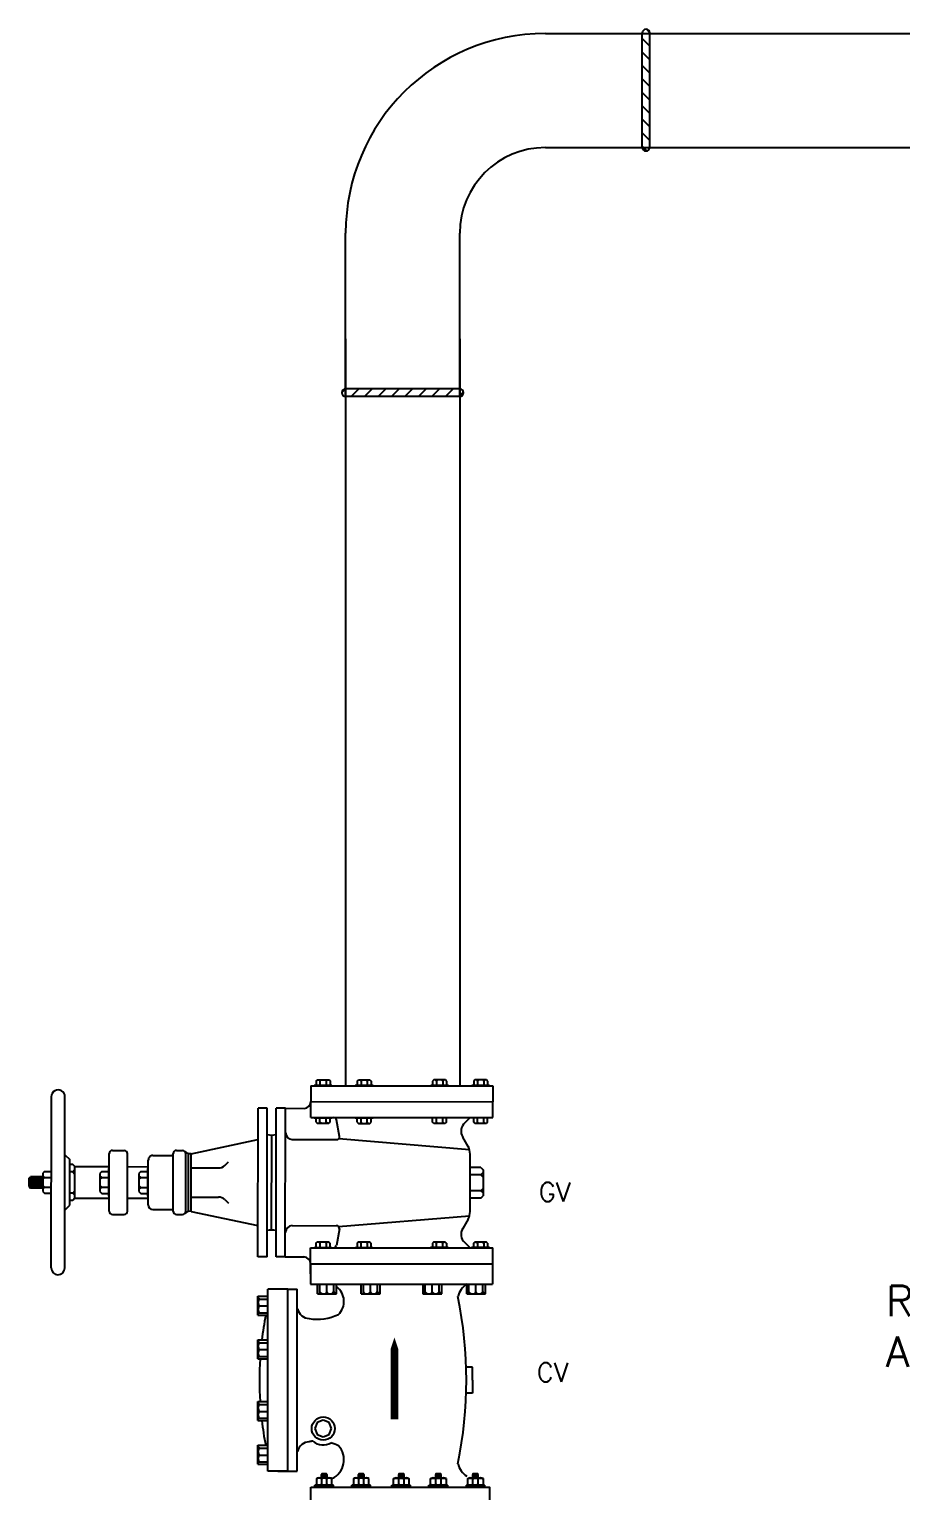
# Model space of a CAD drawing. Header units: inches. Extents: x 51172 to 63334, y -27893 to -10796.
# Drawn here: x 58760 to 59907, y -26319 to -24398 of the extents above; entities that cross this region are included whole.
import ezdxf

# ---------------------------------------------------------------- set-up
doc = ezdxf.new("R2010")
doc.units = ezdxf.units.IN
doc.header["$MEASUREMENT"] = 0
doc.layers.add('M-HVAC-PIPE-TEXT', color=2, linetype='Continuous', lineweight=25)
doc.layers.add('OUTSIDE', color=253, linetype='Continuous')
doc.styles.add('SIMS', font='simplex.shx')

msp = doc.modelspace()

# ---------------------------------------------------------------- linework, layer by layer
at = {"color": 5}
for p, q in [((59438.7, -24403.1), (60293, -24403.1)), ((59566, -24552.6), (59566, -24402.6)), ((59566, -24552.6), (59566, -24402.6)), ((59576, -24552.6), (59576, -24402.6)), ((59576, -24552.6), (59576, -24402.6)), ((59438.7, -24553.1), (60293, -24553.1)), ((59176.2, -24878.4), (59176.2, -24665.6)), ((59326.2, -24878.4), (59326.2, -24665.6)), ((59176.2, -24804.3), (59176.1, -25785.9)), ((59176.2, -24804.3), (59176.2, -24796.8)), ((59326.2, -24804.3), (59326.1, -25786)), ((59326.2, -24804.3), (59326.2, -24796.8)), ((59326.2, -24870.3), (59176.2, -24870.3)), ((59326.2, -24870.3), (59176.2, -24870.3)), ((59326.2, -24880.3), (59176.2, -24880.3)), ((59326.2, -24880.3), (59176.2, -24880.3)), ((59130.1, -26020), (59130.1, -26033.3)), ((59130.1, -26033.3), (59130.1, -26020)), ((59130.1, -26020), (59369.6, -26020)), ((59369.4, -26020), (59369.4, -26033.3)), ((59130.1, -26033.3), (59130.1, -26046.6)), ((59369.4, -26033.3), (59369.4, -26046.6)), ((59073.8, -26292.6), (59073.8, -26053.2)), ((59087.1, -26053.2), (59073.8, -26053.2)), ((59100.4, -26053.2), (59087.1, -26053.2)), ((59100.4, -26292.6), (59100.4, -26053.2)), ((59100.4, -26053.2), (59112.7, -26053.2)), ((59112.7, -26292.6), (59112.7, -26053.2)), ((59130.1, -26046.6), (59369.4, -26046.6)), ((59139.3, -26059.5), (59139.3, -26046.6)), ((59139.3, -26059.5), (59164.2, -26059.5)), ((59142.3, -26056.8), (59142.3, -26046.6)), ((59151.4, -26056.8), (59151.4, -26046.6)), ((59160.5, -26056.8), (59160.5, -26046.6)), ((59164.2, -26059.5), (59164.2, -26046.6)), ((59196.7, -26059.5), (59196.7, -26046.6)), ((59196.7, -26059.5), (59221.6, -26059.5)), ((59199.7, -26056.8), (59199.7, -26046.6)), ((59208.8, -26056.8), (59208.8, -26046.6)), ((59217.9, -26056.8), (59217.9, -26046.6)), ((59221.6, -26059.5), (59221.6, -26046.6)), ((59277.9, -26059.5), (59277.9, -26046.6)), ((59277.9, -26059.5), (59302.8, -26059.5)), ((59280.8, -26056.8), (59280.8, -26046.6)), ((59289.9, -26056.8), (59289.9, -26046.6)), ((59299, -26056.8), (59299, -26046.6)), ((59302.8, -26059.5), (59302.8, -26046.6)), ((59335.3, -26059.5), (59335.3, -26046.6)), ((59335.3, -26059.5), (59360.1, -26059.5)), ((59338.2, -26056.8), (59338.2, -26046.6)), ((59347.3, -26056.8), (59347.3, -26046.6)), ((59356.4, -26056.8), (59356.4, -26046.6)), ((59360.1, -26059.5), (59360.1, -26046.6)), ((59060.9, -26062.5), (59073.8, -26062.5)), ((59060.9, -26087.4), (59060.9, -26062.5)), ((59063.6, -26066.2), (59073.8, -26066.2)), ((59063.6, -26075.3), (59073.8, -26075.3)), ((59060.9, -26087.4), (59073.8, -26087.4)), ((59063.6, -26084.4), (59073.8, -26084.4)), ((59060.9, -26119.9), (59073.8, -26119.9)), ((59060.9, -26144.7), (59060.9, -26119.9)), ((59063.6, -26123.6), (59073.8, -26123.6)), ((59063.6, -26132.7), (59073.8, -26132.7)), ((59060.9, -26144.7), (59073.8, -26144.7)), ((59063.6, -26141.8), (59073.8, -26141.8)), ((59342.8, -26155.6), (59334.6, -26155.6)), ((59342.8, -26172.8), (59342.8, -26155.6)), ((59342.8, -26172.8), (59342.8, -26190)), ((59342.8, -26190), (59334.6, -26190)), ((59060.9, -26201), (59073.8, -26201)), ((59060.9, -26225.9), (59060.9, -26201)), ((59063.6, -26204.8), (59073.8, -26204.8)), ((59060.9, -26225.9), (59073.8, -26225.9)), ((59063.6, -26213.8), (59073.8, -26213.8)), ((59063.6, -26222.9), (59073.8, -26222.9)), ((59139, -26228.6), (59135.8, -26236.4)), ((59146.8, -26225.4), (59139, -26228.6)), ((59154.6, -26228.6), (59146.8, -26225.4)), ((59157.8, -26236.4), (59154.6, -26228.6)), ((59135.8, -26236.4), (59139, -26244.1)), ((59139, -26244.1), (59146.8, -26247.3)), ((59146.8, -26247.3), (59154.6, -26244.1)), ((59154.6, -26244.1), (59157.8, -26236.4)), ((59060.9, -26258.4), (59073.8, -26258.4)), ((59060.9, -26283.3), (59060.9, -26258.4)), ((59063.6, -26262.2), (59073.8, -26262.2)), ((59060.9, -26283.3), (59073.8, -26283.3)), ((59063.6, -26271.2), (59073.8, -26271.2)), ((59063.6, -26280.3), (59073.8, -26280.3)), ((59087.1, -26292.6), (59073.8, -26292.6)), ((59100.4, -26292.6), (59087.1, -26292.6)), ((59087.1, -26292.6), (59100.4, -26292.6)), ((59100.4, -26292.6), (59112.7, -26292.6)), ((59334.4, -26311), (59334.4, -26313.3))]:
    msp.add_line(p, q, dxfattribs=at)
at = {"color": 5, "linetype": 'Continuous'}
for p, q in [((59571.4, -24397.6), (59576, -24402.2)), ((59571.4, -24397.6), (59576, -24402.2)), ((59566, -24409.9), (59576, -24419.9)), ((59566, -24409.9), (59576, -24419.9)), ((59566, -24427.6), (59576, -24437.6)), ((59566, -24427.6), (59576, -24437.6)), ((59566, -24445.2), (59576, -24455.2)), ((59566, -24445.2), (59576, -24455.2)), ((59566, -24462.9), (59576, -24472.9)), ((59566, -24462.9), (59576, -24472.9)), ((59566, -24480.6), (59576, -24490.6)), ((59566, -24480.6), (59576, -24490.6)), ((59566, -24498.3), (59576, -24508.3)), ((59566, -24498.3), (59576, -24508.3)), ((59566, -24516), (59576, -24526)), ((59566, -24516), (59576, -24526)), ((59566, -24533.6), (59576, -24543.6)), ((59566, -24533.6), (59576, -24543.6)), ((59566, -24551.3), (59572.2, -24557.5)), ((59566, -24551.3), (59572.2, -24557.5)), ((59171.3, -24874.8), (59175.8, -24870.3)), ((59171.3, -24874.8), (59175.8, -24870.3)), ((59183.5, -24880.3), (59193.5, -24870.3)), ((59183.5, -24880.3), (59193.5, -24870.3)), ((59201.2, -24880.3), (59211.2, -24870.3)), ((59201.2, -24880.3), (59211.2, -24870.3)), ((59218.9, -24880.3), (59228.9, -24870.3)), ((59218.9, -24880.3), (59228.9, -24870.3)), ((59236.5, -24880.3), (59246.5, -24870.3)), ((59236.5, -24880.3), (59246.5, -24870.3)), ((59254.2, -24880.3), (59264.2, -24870.3)), ((59254.2, -24880.3), (59264.2, -24870.3)), ((59271.9, -24880.3), (59281.9, -24870.3)), ((59271.9, -24880.3), (59281.9, -24870.3)), ((59289.6, -24880.3), (59299.6, -24870.3)), ((59289.6, -24880.3), (59299.6, -24870.3)), ((59307.3, -24880.3), (59317.3, -24870.3)), ((59307.3, -24880.3), (59317.3, -24870.3)), ((59324.9, -24880.3), (59331.1, -24874.1)), ((59324.9, -24880.3), (59331.1, -24874.1)), ((59130.4, -25785.9), (59369.8, -25786.1)), ((59130.4, -25785.9), (59130.4, -25806.7)), ((59134.9, -25785.3), (59134.9, -25785.9)), ((59134.9, -25785.3), (59158.2, -25785.3)), ((59137.4, -25779.6), (59138.9, -25778.1)), ((59137.4, -25779.6), (59137.4, -25785.3)), ((59138.9, -25778.1), (59154.2, -25778.1)), ((59142.4, -25779.6), (59140.9, -25778.1)), ((59142.4, -25779.6), (59143.9, -25778.1)), ((59142.4, -25779.6), (59142.4, -25785.3)), ((59150.7, -25779.6), (59149.2, -25778.1)), ((59150.7, -25779.6), (59152.2, -25778.1)), ((59150.7, -25779.6), (59150.7, -25785.3)), ((59154.2, -25778.1), (59155.7, -25779.6)), ((59155.7, -25779.6), (59155.7, -25785.3)), ((59158.2, -25785.3), (59158.2, -25785.9)), ((59188.9, -25785.3), (59212.2, -25785.3)), ((59188.9, -25785.3), (59188.9, -25785.9)), ((59191.4, -25779.7), (59192.9, -25778.1)), ((59191.4, -25779.7), (59191.4, -25785.3)), ((59192.9, -25778.1), (59208.2, -25778.1)), ((59196.4, -25779.7), (59194.9, -25778.1)), ((59196.4, -25779.7), (59197.9, -25778.1)), ((59196.4, -25779.7), (59196.4, -25785.3)), ((59204.7, -25779.7), (59203.2, -25778.1)), ((59204.7, -25779.7), (59206.2, -25778.1)), ((59204.7, -25779.7), (59204.7, -25785.3)), ((59208.2, -25778.1), (59209.7, -25779.7)), ((59209.7, -25779.7), (59209.7, -25785.3)), ((59212.2, -25785.3), (59212.2, -25785.9)), ((59288, -25785.4), (59288, -25786)), ((59311.3, -25785.4), (59288, -25785.4)), ((59292, -25778.2), (59290.5, -25779.7)), ((59290.5, -25779.7), (59290.5, -25785.4)), ((59307.3, -25778.2), (59292, -25778.2)), ((59295.5, -25779.8), (59294, -25778.2)), ((59295.5, -25779.8), (59297, -25778.2)), ((59295.5, -25779.8), (59295.5, -25785.4)), ((59303.8, -25779.8), (59302.3, -25778.2)), ((59303.8, -25779.8), (59305.3, -25778.2)), ((59303.8, -25779.8), (59303.8, -25785.4)), ((59308.8, -25779.8), (59307.3, -25778.2)), ((59308.8, -25779.8), (59308.8, -25785.4)), ((59311.3, -25785.4), (59311.3, -25786)), ((59365.3, -25785.5), (59342, -25785.4)), ((59342, -25785.4), (59342, -25786)), ((59346, -25778.3), (59344.5, -25779.8)), ((59344.5, -25779.8), (59344.5, -25785.5)), ((59361.3, -25778.3), (59346, -25778.3)), ((59349.5, -25779.8), (59348, -25778.3)), ((59349.5, -25779.8), (59351, -25778.3)), ((59349.5, -25779.8), (59349.5, -25785.5)), ((59357.8, -25779.8), (59356.3, -25778.3)), ((59357.8, -25779.8), (59359.3, -25778.3)), ((59357.8, -25779.8), (59357.8, -25785.5)), ((59362.8, -25779.8), (59361.3, -25778.3)), ((59362.8, -25779.8), (59362.8, -25785.5)), ((59365.3, -25785.5), (59365.3, -25786.1)), ((59369.8, -25786.1), (59369.8, -25806.9)), ((58789.3, -26025.4), (58789.5, -25800.4)), ((58807.2, -26025.4), (58807.4, -25800.4)), ((59130.4, -25806.7), (59369.8, -25806.9)), ((59130.4, -25806.7), (59369.8, -25806.9)), ((59130.4, -25827.5), (59130.4, -25806.7)), ((59369.8, -25827.7), (59369.8, -25806.9)), ((59060.9, -26010.7), (59061.1, -25815.6)), ((59073.1, -25815.6), (59061.1, -25815.6)), ((59072.9, -26010.7), (59073.1, -25815.6)), ((59084.8, -26010.7), (59085, -25815.6)), ((59097, -25815.6), (59085, -25815.6)), ((59096.8, -26010.7), (59097, -25815.6)), ((59097, -25815.6), (59121.6, -25815.7)), ((59130.4, -25827.5), (59369.8, -25827.7)), ((59134.9, -25828.1), (59134.9, -25827.5)), ((59134.9, -25828.1), (59158.2, -25828.1)), ((59137.4, -25833.8), (59137.4, -25828.1)), ((59142.4, -25833.8), (59142.4, -25828.1)), ((59150.7, -25833.8), (59150.7, -25828.1)), ((59155.7, -25833.8), (59155.7, -25828.1)), ((59158.2, -25828.1), (59158.2, -25827.5)), ((59188.9, -25828.2), (59188.9, -25827.6)), ((59188.9, -25828.2), (59212.2, -25828.2)), ((59191.4, -25833.8), (59191.4, -25828.2)), ((59196.4, -25833.8), (59196.4, -25828.2)), ((59204.7, -25833.8), (59204.7, -25828.2)), ((59209.7, -25833.8), (59209.7, -25828.2)), ((59212.2, -25828.2), (59212.2, -25827.6)), ((59288, -25828.3), (59288, -25827.7)), ((59311.3, -25828.3), (59288, -25828.3)), ((59290.5, -25833.9), (59290.5, -25828.3)), ((59295.5, -25833.9), (59295.5, -25828.3)), ((59303.8, -25833.9), (59303.8, -25828.3)), ((59308.8, -25833.9), (59308.8, -25828.3)), ((59311.3, -25828.3), (59311.3, -25827.7)), ((59333, -25834.8), (59339.8, -25827.7)), ((59342, -25828.3), (59342, -25827.7)), ((59365.3, -25828.3), (59342, -25828.3)), ((59344.5, -25834), (59344.5, -25828.3)), ((59349.5, -25834), (59349.5, -25828.3)), ((59357.8, -25834), (59357.8, -25828.3)), ((59362.8, -25834), (59362.8, -25828.3)), ((59365.3, -25828.3), (59365.3, -25827.7)), ((59137.4, -25833.8), (59138.9, -25835.3)), ((59138.9, -25835.3), (59154.1, -25835.3)), ((59142.4, -25833.8), (59140.8, -25835.3)), ((59142.4, -25833.8), (59143.9, -25835.3)), ((59150.7, -25833.8), (59149.1, -25835.3)), ((59150.7, -25833.8), (59152.2, -25835.3)), ((59154.1, -25835.3), (59155.7, -25833.8)), ((59168.2, -25852.5), (59164.1, -25830.7)), ((59191.4, -25833.8), (59192.9, -25835.4)), ((59192.9, -25835.4), (59208.1, -25835.4)), ((59196.4, -25833.8), (59194.8, -25835.4)), ((59196.4, -25833.8), (59197.9, -25835.4)), ((59204.7, -25833.8), (59203.1, -25835.4)), ((59204.7, -25833.8), (59206.2, -25835.4)), ((59208.1, -25835.4), (59209.7, -25833.8)), ((59292, -25835.4), (59290.5, -25833.9)), ((59307.2, -25835.5), (59292, -25835.4)), ((59295.5, -25833.9), (59293.9, -25835.4)), ((59295.5, -25833.9), (59297, -25835.5)), ((59303.8, -25833.9), (59302.2, -25835.5)), ((59303.8, -25833.9), (59305.3, -25835.5)), ((59308.8, -25833.9), (59307.2, -25835.5)), ((59346, -25835.5), (59344.5, -25834)), ((59361.2, -25835.5), (59346, -25835.5)), ((59349.5, -25834), (59347.9, -25835.5)), ((59349.5, -25834), (59351, -25835.5)), ((59357.8, -25834), (59356.2, -25835.5)), ((59357.8, -25834), (59359.3, -25835.5)), ((59362.8, -25834), (59361.2, -25835.5)), ((58973.1, -25875.2), (59061, -25856.6)), ((59078.9, -25975.5), (59079, -25850.8)), ((59106, -25856.7), (59164.3, -25856.7)), ((59167.1, -25855.4), (59338.9, -25869.8)), ((59337.4, -25865.7), (59330.3, -25853.3)), ((58807.3, -25876.5), (58813.8, -25882.9)), ((58813.7, -25942.9), (58813.8, -25882.9)), ((58865.5, -25950.9), (58865.6, -25875.1)), ((58869.8, -25870.9), (58885.3, -25870.9)), ((58889.4, -25950.9), (58889.5, -25875.1)), ((58916.7, -25942.4), (58916.8, -25883.6)), ((58922.8, -25877.6), (58947.9, -25877.7)), ((58949.6, -25951), (58949.7, -25875.1)), ((58953.8, -25871), (58961.9, -25871)), ((58966, -25951), (58966.1, -25875.2)), ((58969.5, -25951.2), (58969.6, -25875)), ((58973.1, -25951), (58973.1, -25875.2)), ((59017.3, -25890.8), (59022.4, -25886.1)), ((59339.7, -25951.2), (59339.8, -25875.6)), ((58760.4, -25907.3), (58762.2, -25905.5)), ((58778.2, -25905.5), (58762.2, -25905.5)), ((58778.2, -25901), (58778.1, -25924.8)), ((58780.5, -25898.6), (58778.2, -25901)), ((58780.5, -25906.4), (58778.2, -25904.1)), ((58780.5, -25898.6), (58789.4, -25898.6)), ((58817.6, -25899), (58813.7, -25899)), ((58817.6, -25889.2), (58813.8, -25889.2)), ((58820.5, -25892.2), (58817.6, -25889.2)), ((58817.6, -25899), (58820.5, -25896)), ((58817.6, -25899), (58820.5, -25902)), ((58820.5, -25933.7), (58820.5, -25892.2)), ((58820.5, -25892.2), (58865.6, -25892.2)), ((58855.8, -25898.7), (58853.4, -25901.1)), ((58853.4, -25901.1), (58853.4, -25924.9)), ((58855.8, -25906.5), (58853.4, -25904.1)), ((58855.8, -25898.7), (58864.6, -25898.7)), ((58864.6, -25894.8), (58864.6, -25931.2)), ((58864.6, -25894.8), (58865.6, -25894.8)), ((58889.5, -25892.2), (58916.8, -25892.3)), ((58907, -25898.7), (58904.6, -25901.1)), ((58904.6, -25901.1), (58904.6, -25924.9)), ((58907, -25906.5), (58904.6, -25904.2)), ((58907, -25898.7), (58915.8, -25898.7)), ((58915.8, -25894.8), (58915.8, -25931.2)), ((58915.8, -25894.8), (58916.8, -25894.8)), ((58973.1, -25893.9), (59009.2, -25893.9)), ((59354, -25893.2), (59339.8, -25893.2)), ((59354, -25903.1), (59339.8, -25903.1)), ((59354, -25893.2), (59357, -25896.2)), ((59354, -25903.1), (59357, -25900.1)), ((59354, -25903.1), (59357, -25906.1)), ((59357, -25896.2), (59357, -25930.6)), ((58762.2, -25906.1), (58760.4, -25918.5)), ((58760.4, -25918.5), (58760.4, -25907.3)), ((58760.4, -25918.5), (58762.2, -25920.3)), ((58778.1, -25920.3), (58762.2, -25920.3)), ((58762.3, -25919.6), (58764.2, -25906.1)), ((58764.1, -25919.6), (58766, -25906.1)), ((58765.9, -25919.6), (58767.8, -25906.1)), ((58767.7, -25919.6), (58769.6, -25906.1)), ((58769.5, -25919.7), (58771.4, -25906.1)), ((58771.3, -25919.7), (58773.2, -25906.1)), ((58773.1, -25919.7), (58775, -25906.1)), ((58774.9, -25919.7), (58776.8, -25906.1)), ((58776.7, -25919.7), (58778.2, -25909.1)), ((58780.5, -25919.4), (58778.1, -25917)), ((58780.5, -25919.4), (58778.1, -25921.7)), ((58778.1, -25924.8), (58780.5, -25927.2)), ((58780.5, -25906.4), (58778.2, -25908.8)), ((58780.5, -25906.4), (58789.4, -25906.4)), ((58780.5, -25919.4), (58789.4, -25919.4)), ((58817.5, -25926.9), (58820.5, -25923.9)), ((58855.8, -25906.5), (58853.4, -25908.9)), ((58855.8, -25919.4), (58853.4, -25917.1)), ((58855.8, -25919.4), (58853.4, -25921.8)), ((58853.4, -25924.9), (58855.8, -25927.3)), ((58855.8, -25906.5), (58864.6, -25906.5)), ((58855.8, -25919.4), (58864.6, -25919.4)), ((58907, -25906.5), (58904.6, -25908.9)), ((58907, -25919.5), (58904.6, -25917.1)), ((58907, -25919.5), (58904.6, -25921.9)), ((58904.6, -25924.9), (58907, -25927.3)), ((58907, -25906.5), (58915.8, -25906.6)), ((58907, -25919.5), (58915.8, -25919.5)), ((59354, -25923.8), (59339.8, -25923.8)), ((59354, -25923.8), (59357, -25920.8)), ((59354, -25923.8), (59357, -25926.8)), ((58780.5, -25927.2), (58789.3, -25927.2)), ((58807.3, -25949.3), (58813.7, -25942.9)), ((58817.5, -25926.9), (58813.7, -25926.9)), ((58817.5, -25936.7), (58813.7, -25936.7)), ((58817.5, -25926.9), (58820.5, -25929.9)), ((58820.5, -25933.7), (58817.5, -25936.7)), ((58820.5, -25933.7), (58865.5, -25933.7)), ((58855.8, -25927.3), (58864.6, -25927.3)), ((58864.6, -25931.2), (58865.5, -25931.2)), ((58889.5, -25933.8), (58916.7, -25933.8)), ((58907, -25927.3), (58915.8, -25927.3)), ((58915.8, -25931.2), (58916.7, -25931.2)), ((58973.1, -25932.3), (59009.2, -25932.3)), ((59017.3, -25935.4), (59022.4, -25940.2)), ((59354, -25933.6), (59339.7, -25933.6)), ((59354, -25933.6), (59357, -25930.6)), ((58869.7, -25955.1), (58885.2, -25955.1)), ((58922.7, -25948.4), (58947.9, -25948.5)), ((58953.8, -25955.2), (58961.8, -25955.2)), ((58973.1, -25951), (59060.9, -25969.7)), ((59167, -25971.1), (59338.8, -25957)), ((59337.3, -25961.2), (59330.2, -25973.5)), ((59105.9, -25969.7), (59164.2, -25969.8)), ((59168.1, -25974), (59164, -25995.8)), ((59130.2, -25998.9), (59369.6, -25999.1)), ((59130.2, -26019.7), (59130.2, -25998.9)), ((59134.7, -25998.3), (59158, -25998.3)), ((59134.7, -25998.3), (59134.7, -25998.9)), ((59137.2, -25992.7), (59138.7, -25991.1)), ((59137.2, -25992.7), (59137.2, -25998.3)), ((59138.7, -25991.1), (59154, -25991.2)), ((59142.2, -25992.7), (59140.7, -25991.1)), ((59142.2, -25992.7), (59143.8, -25991.1)), ((59142.2, -25992.7), (59142.2, -25998.3)), ((59150.5, -25992.7), (59149, -25991.2)), ((59150.5, -25992.7), (59152, -25991.2)), ((59150.5, -25992.7), (59150.5, -25998.3)), ((59154, -25991.2), (59155.5, -25992.7)), ((59155.5, -25992.7), (59155.5, -25998.3)), ((59158, -25998.3), (59158, -25998.9)), ((59188.7, -25998.4), (59212, -25998.4)), ((59188.7, -25998.4), (59188.7, -25999)), ((59191.2, -25992.7), (59192.7, -25991.2)), ((59191.2, -25992.7), (59191.2, -25998.4)), ((59192.7, -25991.2), (59208, -25991.2)), ((59196.2, -25992.7), (59194.7, -25991.2)), ((59196.2, -25992.7), (59197.8, -25991.2)), ((59196.2, -25992.7), (59196.2, -25998.4)), ((59204.5, -25992.7), (59203, -25991.2)), ((59204.5, -25992.7), (59206, -25991.2)), ((59204.5, -25992.7), (59204.5, -25998.4)), ((59208, -25991.2), (59209.5, -25992.7)), ((59209.5, -25992.7), (59209.5, -25998.4)), ((59212, -25998.4), (59212, -25999)), ((59311.1, -25998.5), (59287.8, -25998.5)), ((59287.8, -25998.5), (59287.8, -25999.1)), ((59291.8, -25991.3), (59290.3, -25992.8)), ((59290.3, -25992.8), (59290.3, -25998.5)), ((59307.1, -25991.3), (59291.8, -25991.3)), ((59295.3, -25992.8), (59293.8, -25991.3)), ((59295.3, -25992.8), (59296.9, -25991.3)), ((59295.3, -25992.8), (59295.3, -25998.5)), ((59303.6, -25992.8), (59302.1, -25991.3)), ((59303.6, -25992.8), (59305.1, -25991.3)), ((59303.6, -25992.8), (59303.6, -25998.5)), ((59308.6, -25992.8), (59307.1, -25991.3)), ((59308.6, -25992.8), (59308.6, -25998.5)), ((59311.1, -25998.5), (59311.1, -25999.1)), ((59332.8, -25992), (59339.7, -25999.1)), ((59365.1, -25998.5), (59341.8, -25998.5)), ((59341.8, -25998.5), (59341.8, -25999.1)), ((59345.8, -25991.3), (59344.3, -25992.9)), ((59344.3, -25992.9), (59344.3, -25998.5)), ((59361.1, -25991.3), (59345.8, -25991.3)), ((59349.3, -25992.9), (59347.8, -25991.3)), ((59349.3, -25992.9), (59350.9, -25991.3)), ((59349.3, -25992.9), (59349.3, -25998.5)), ((59357.6, -25992.9), (59356.1, -25991.3)), ((59357.6, -25992.9), (59359.1, -25991.3)), ((59357.6, -25992.9), (59357.6, -25998.5)), ((59362.6, -25992.9), (59361.1, -25991.3)), ((59362.6, -25992.9), (59362.6, -25998.5)), ((59365.1, -25998.5), (59365.1, -25999.1)), ((59369.6, -26020), (59369.6, -25999.1)), ((59072.9, -26010.7), (59060.9, -26010.7)), ((59096.8, -26010.7), (59084.8, -26010.7)), ((59096.8, -26010.7), (59121.5, -26010.8)), ((59130.2, -26019.7), (59369.6, -26020)), ((59130.2, -26019.7), (59369.6, -26020)), ((59137.9, -26302.2), (59138.7, -26301.4)), ((59137.9, -26302.2), (59137.9, -26310.2)), ((59157.3, -26301.4), (59138.7, -26301.4)), ((59144.6, -26301.4), (59144.6, -26296.6)), ((59144.6, -26303), (59144.6, -26309.4)), ((59150.6, -26295.7), (59145.5, -26295.7)), ((59151.4, -26296.6), (59151.4, -26301.4)), ((59151.4, -26309.4), (59151.4, -26303)), ((59158.1, -26302.2), (59157.3, -26301.4)), ((59158.1, -26310.2), (59158.1, -26302.2)), ((59186.6, -26302.2), (59187.4, -26301.4)), ((59186.6, -26302.2), (59186.6, -26310.2)), ((59206, -26301.4), (59187.4, -26301.4)), ((59193.3, -26301.4), (59193.3, -26296.6)), ((59193.3, -26303), (59193.3, -26309.4)), ((59199.2, -26295.7), (59194.1, -26295.7)), ((59200, -26296.6), (59200, -26301.4)), ((59200, -26309.4), (59200, -26303)), ((59206.8, -26302.2), (59206, -26301.4)), ((59206.8, -26310.2), (59206.8, -26302.2)), ((59239.3, -26302.2), (59240.1, -26301.4)), ((59239.3, -26310.2), (59239.3, -26302.2)), ((59240.1, -26301.4), (59258.6, -26301.4)), ((59246, -26301.4), (59246, -26296.6)), ((59246, -26309.4), (59246, -26303)), ((59251.9, -26295.7), (59246.8, -26295.7)), ((59252.7, -26296.6), (59252.7, -26301.4)), ((59252.7, -26303), (59252.7, -26309.4)), ((59259.4, -26302.2), (59258.6, -26301.4)), ((59259.4, -26302.2), (59259.4, -26310.2)), ((59287.9, -26302.2), (59288.7, -26301.4)), ((59287.9, -26310.2), (59287.9, -26302.2)), ((59288.7, -26301.4), (59307.3, -26301.4)), ((59294.6, -26301.4), (59294.6, -26296.6)), ((59294.6, -26309.4), (59294.6, -26303)), ((59300.6, -26295.7), (59295.5, -26295.7)), ((59301.4, -26296.6), (59301.4, -26301.4)), ((59301.4, -26303), (59301.4, -26309.4)), ((59308.1, -26302.2), (59307.3, -26301.4)), ((59308.1, -26302.2), (59308.1, -26310.2)), ((59336.6, -26302.2), (59337.4, -26301.4)), ((59336.6, -26310.2), (59336.6, -26302.2)), ((59337.4, -26301.4), (59356, -26301.4)), ((59343.3, -26301.4), (59343.3, -26296.6)), ((59343.3, -26309.4), (59343.3, -26303)), ((59349.2, -26295.7), (59344.1, -26295.7)), ((59350, -26296.6), (59350, -26301.4)), ((59350, -26303), (59350, -26309.4)), ((59356.8, -26302.2), (59356, -26301.4)), ((59356.8, -26302.2), (59356.8, -26310.2)), ((59160.3, -26311), (59135.7, -26311)), ((59135.7, -26313.3), (59135.7, -26311)), ((59160.3, -26313.3), (59135.7, -26313.3)), ((59137.9, -26310.2), (59138.7, -26311)), ((59138.7, -26311), (59157.3, -26311)), ((59157.3, -26311), (59158.1, -26310.2)), ((59160.3, -26313.3), (59160.3, -26311)), ((59184.4, -26313.3), (59184.4, -26311)), ((59209, -26311), (59184.4, -26311)), ((59209, -26313.3), (59184.4, -26313.3)), ((59186.6, -26310.2), (59187.4, -26311)), ((59187.4, -26311), (59206, -26311)), ((59206, -26311), (59206.8, -26310.2)), ((59209, -26313.3), (59209, -26311)), ((59237, -26311), (59261.6, -26311)), ((59237, -26313.3), (59237, -26311)), ((59237, -26313.3), (59261.6, -26313.3)), ((59240.1, -26311), (59239.3, -26310.2)), ((59258.6, -26311), (59240.1, -26311)), ((59259.4, -26310.2), (59258.6, -26311)), ((59261.6, -26313.3), (59261.6, -26311)), ((59285.7, -26313.3), (59285.7, -26311)), ((59285.7, -26311), (59310.3, -26311)), ((59285.7, -26313.3), (59310.3, -26313.3)), ((59288.7, -26311), (59287.9, -26310.2)), ((59307.3, -26311), (59288.7, -26311)), ((59308.1, -26310.2), (59307.3, -26311)), ((59310.3, -26313.3), (59310.3, -26311)), ((59334.4, -26311), (59359, -26311)), ((59337.4, -26311), (59336.6, -26310.2)), ((59356, -26311), (59337.4, -26311)), ((59356.8, -26310.2), (59356, -26311)), ((59359, -26313.3), (59359, -26311))]:
    msp.add_line(p, q, dxfattribs=at)
msp.add_lwpolyline([(59130.6, -26313.3), (59365.4, -26313.3), (59365.4, -26337.9), (59130.6, -26337.9)], close=True, dxfattribs=at)
at = {"color": 5}
msp.add_circle((59146.8, -26236.4), 15.2, dxfattribs=at)
for centre, radius, start, end in [((59438.7, -24665.6), 262.5, 90, 180), ((59571, -24402.6), 5, 0, 180), ((59571, -24402.6), 5, 0, 180), ((59438.7, -24665.6), 112.5, 90, 180), ((59571, -24552.6), 5, 180, 0), ((59571, -24552.6), 5, 180, 0), ((59176.2, -24875.3), 5, 90, 270), ((59176.2, -24875.3), 5, 90, 270), ((59326.2, -24875.3), 5, 270, 90), ((59326.2, -24875.3), 5, 270, 90), ((59140.1, -26057.3), 2.26, 250.3993, 12.1337), ((59146.9, -26054.2), 5.25, 210.1598, 329.8402), ((59155.9, -26054.2), 5.25, 210.121, 329.879), ((59163.6, -26056.4), 3.13, 188.3176, 282.1854), ((59150, -26069.3), 24, 314.1445, 53.1002), ((59197.5, -26057.3), 2.26, 250.3993, 12.1337), ((59204.2, -26054.2), 5.25, 210.1598, 329.8402), ((59213.3, -26054.2), 5.25, 210.121, 329.879), ((59221, -26056.4), 3.13, 188.3176, 282.1854), ((59278.6, -26057.3), 2.26, 250.3993, 12.1337), ((59285.4, -26054.2), 5.25, 210.1598, 329.8402), ((59294.5, -26054.2), 5.25, 210.121, 329.879), ((59302.1, -26056.4), 3.13, 188.3176, 282.1854), ((59350.3, -26069.4), 27.2, 123.0131, 166.478), ((59336, -26057.3), 2.26, 250.3993, 12.1337), ((59342.8, -26054.2), 5.25, 210.1598, 329.8402), ((59351.8, -26054.2), 5.25, 210.121, 329.879), ((59359.5, -26056.4), 3.13, 188.3176, 282.1854), ((59064, -26063.1), 3.13, 167.8146, 261.6824), ((59066.2, -26070.8), 5.25, 120.121, 239.879), ((59066.2, -26079.9), 5.25, 120.1598, 239.8402), ((58787.7, -26172.8), 547.2, 348.431, 11.569), ((59063.1, -26086.6), 2.26, 77.8663, 160.3993), ((59502.9, -26173.3), 440.1, 168.7433, 173.0284), ((59129.3, -26074.8), 17.1, 194.709, 266.9485), ((59139.4, -26031), 61.8, 259.7221, 296.2168), ((59064, -26120.5), 3.13, 167.8146, 261.6824), ((59066.2, -26128.2), 5.25, 120.121, 239.879), ((59066.2, -26137.2), 5.25, 120.1598, 239.8402), ((59063.1, -26144), 2.26, 77.8663, 160.3993), ((59502.9, -26173.3), 440.1, 176.2838, 183.6134), ((59064, -26201.7), 3.13, 167.8146, 261.6824), ((59066.2, -26209.3), 5.25, 120.121, 239.879), ((59066.2, -26218.4), 5.25, 120.1598, 239.8402), ((59063.1, -26225.1), 2.26, 77.8663, 160.3993), ((59502.9, -26173.3), 440.1, 186.8682, 191.1521), ((59064, -26259.1), 3.13, 167.8146, 261.6824), ((59066.2, -26266.7), 5.25, 120.121, 239.879), ((59129.3, -26270.8), 17.1, 93.0515, 165.291), ((59139.4, -26314.5), 61.8, 95.766, 100.2779), ((59146.8, -26236.4), 21.5, 230.783, 298.416), ((59139.4, -26314.5), 61.8, 63.7832, 73.433), ((59146.9, -26277.5), 27.1, 294.4952, 42.8738), ((59066.2, -26275.8), 5.25, 120.1598, 239.8402), ((59063.1, -26282.5), 2.26, 77.8663, 160.3993), ((59350.3, -26276.2), 27.2, 193.522, 236.9869)]:
    msp.add_arc(centre, radius, start, end, dxfattribs=at)
at = {"color": 5, "linetype": 'Continuous'}
for centre, radius, start, end in [((58798.4, -25800.4), 8.98, 359.9481, 179.9481), ((59121.1, -25806.4), 9.32, 273.3788, 357.9453), ((59160, -25831.9), 4.33, 16.1103, 85.5542), ((59107.2, -25846.5), 10.3, 186.2389, 263.3927), ((59341.9, -25845.5), 14, 129.7074, 213.8672), ((59079, -25823.3), 27.5, 257.3954, 282.5009), ((59164.2, -25852.8), 3.95, 270.9822, 4.5469), ((59313.9, -25876.7), 25.9, 2.3074, 25.1532), ((58869.8, -25875.1), 4.19, 89.9481, 179.9481), ((58885.3, -25875.1), 4.19, 359.9481, 89.9481), ((58922.8, -25883.6), 5.98, 89.9481, 179.9481), ((58947.2, -25875.3), 2.51, 287.3463, 350.5243), ((58953.8, -25875.1), 4.19, 89.9481, 179.9481), ((58961.9, -25875.1), 4.19, 359.9481, 89.9481), ((58971.9, -25865.5), 9.72, 223.3375, 277.2896), ((59009.2, -25882), 12, 269.9481, 312.4694), ((58922.7, -25942.4), 5.98, 179.9481, 269.9481), ((59009.2, -25944.3), 12, 47.4269, 89.9481), ((58869.7, -25950.9), 4.19, 179.9481, 269.9481), ((58885.2, -25950.9), 4.19, 269.9481, 359.9481), ((58947.1, -25950.9), 2.51, 9.372, 72.55), ((58953.8, -25951), 4.19, 179.9481, 269.9481), ((58961.8, -25951), 4.19, 269.9481, 359.9481), ((58971.8, -25960.6), 9.72, 82.6067, 136.5588), ((59313.9, -25950.1), 25.9, 334.7431, 357.5889), ((59078.9, -26003.1), 27.5, 77.3954, 102.5009), ((59107.1, -25979.9), 10.3, 96.5036, 173.6574), ((59164.1, -25973.7), 3.95, 355.3494, 88.9141), ((59341.8, -25981.3), 14, 146.0291, 230.1889), ((59159.8, -25994.6), 4.33, 274.3421, 343.786), ((59120.9, -26020.1), 9.32, 1.951, 86.5175), ((58798.2, -26025.4), 8.98, 179.9481, 359.9481), ((59141.3, -26305.7), 4.35, 39.3849, 140.6151), ((59141.3, -26306.7), 4.35, 219.3849, 320.6151), ((59145.5, -26296.6), 0.807, 90, 180), ((59145.2, -26313.6), 16.8, 68.4824, 91.8593), ((59148, -26305.7), 4.35, 39.3849, 140.6151), ((59148, -26306.7), 4.35, 219.3849, 320.6151), ((59145.2, -26313.6), 16, 67.3413, 91.8593), ((59145.2, -26313.6), 15.2, 66.0681, 91.8593), ((59145.2, -26313.6), 14.4, 64.6374, 91.8593), ((59145.2, -26313.6), 13.6, 64.3619, 91.8593), ((59145.2, -26313.6), 12.8, 73.4025, 91.8593), ((59150.6, -26296.6), 0.807, 0, 90), ((59154.7, -26305.7), 4.35, 39.3849, 140.6151), ((59154.7, -26306.7), 4.35, 219.3849, 320.6151), ((59190, -26305.7), 4.35, 39.3849, 140.6151), ((59190, -26306.7), 4.35, 219.3849, 320.6151), ((59194.1, -26296.6), 0.807, 90, 180), ((59193.9, -26313.6), 16.8, 68.4824, 91.8593), ((59193.9, -26313.6), 16, 67.3413, 91.8593), ((59196.7, -26305.7), 4.35, 39.3849, 140.6151), ((59196.7, -26306.7), 4.35, 219.3849, 320.6151), ((59193.9, -26313.6), 15.2, 66.0681, 91.8593), ((59193.9, -26313.6), 14.4, 64.6374, 91.8593), ((59193.9, -26313.6), 13.6, 64.3619, 91.8593), ((59193.9, -26313.6), 12.8, 73.4025, 91.8593), ((59199.2, -26296.6), 0.807, 0, 90), ((59203.4, -26305.7), 4.35, 39.3849, 140.6151), ((59203.4, -26306.7), 4.35, 219.3849, 320.6151), ((59242.6, -26305.7), 4.35, 39.3849, 140.6151), ((59242.6, -26306.7), 4.35, 219.3849, 320.6151), ((59246.8, -26296.6), 0.807, 90, 180), ((59252.2, -26313.6), 16.8, 88.1407, 111.5176), ((59252.2, -26313.6), 16, 88.1407, 112.6587), ((59252.2, -26313.6), 15.2, 88.1407, 113.9319), ((59252.2, -26313.6), 14.4, 88.1407, 115.3626), ((59249.3, -26305.7), 4.35, 39.3849, 140.6151), ((59249.3, -26306.7), 4.35, 219.3849, 320.6151), ((59252.2, -26313.6), 13.6, 88.1407, 115.6381), ((59252.2, -26313.6), 12.8, 88.1407, 106.5975), ((59251.9, -26296.6), 0.807, 0, 90), ((59256.1, -26305.7), 4.35, 39.3849, 140.6151), ((59256.1, -26306.7), 4.35, 219.3849, 320.6151), ((59291.3, -26305.7), 4.35, 39.3849, 140.6151), ((59291.3, -26306.7), 4.35, 219.3849, 320.6151), ((59295.5, -26296.6), 0.807, 90, 180), ((59300.8, -26313.6), 16.8, 88.1407, 111.5176), ((59300.8, -26313.6), 16, 88.1407, 112.6587), ((59300.8, -26313.6), 15.2, 88.1407, 113.9319), ((59300.8, -26313.6), 14.4, 88.1407, 115.3626), ((59298, -26305.7), 4.35, 39.3849, 140.6151), ((59298, -26306.7), 4.35, 219.3849, 320.6151), ((59300.8, -26313.6), 13.6, 88.1407, 115.6381), ((59300.8, -26313.6), 12.8, 88.1407, 106.5975), ((59300.6, -26296.6), 0.807, 0, 90), ((59304.7, -26305.7), 4.35, 39.3849, 140.6151), ((59304.7, -26306.7), 4.35, 219.3849, 320.6151), ((59339.9, -26305.7), 4.35, 39.3849, 140.6151), ((59339.9, -26306.7), 4.35, 219.3849, 320.6151), ((59344.1, -26296.6), 0.807, 90, 180), ((59349.5, -26313.6), 16.8, 88.1407, 111.5176), ((59349.5, -26313.6), 16, 88.1407, 112.6587), ((59349.5, -26313.6), 15.2, 88.1407, 113.9319), ((59349.5, -26313.6), 14.4, 88.1407, 115.3626), ((59346.7, -26305.7), 4.35, 39.3849, 140.6151), ((59346.7, -26306.7), 4.35, 219.3849, 320.6151), ((59349.5, -26313.6), 13.6, 88.1407, 115.6381), ((59349.5, -26313.6), 12.8, 88.1407, 106.5975), ((59349.2, -26296.6), 0.807, 0, 90), ((59353.4, -26305.7), 4.35, 39.3849, 140.6151), ((59353.4, -26306.7), 4.35, 219.3849, 320.6151)]:
    msp.add_arc(centre, radius, start, end, dxfattribs=at)
at = {"layer": 'OUTSIDE', "color": 5}
msp.add_lwpolyline([(59240.3, -26224.1, 10, 10, 0), (59240.3, -26146.5, 20, 0, 0), (59240.3, -26116.8, 0, 0, 0)], format="xyseb", dxfattribs=at)

# ---------------------------------------------------------------- texts
at = {"layer": 'M-HVAC-PIPE-TEXT', "color": 3, "attachment_point": 1, "style": 'SIMS'}
for s, insert, char_height, width in [('\\A1;GV', (59429.9, -25913, -422.2), 25, 249.05), ('\\A1;RECOMMENDED PROVISION FOR STRAIGHT PIPE AND APPROPRIATE LOCATIONS FOR VALVES AND FITTINGS ', (59886.1, -26048.8, -422.2), 40, 1638.642), ('\\A1;CV', (59427.2, -26150, -422.2), 25, 249.05)]:
    msp.add_mtext(s, dxfattribs=dict(at, insert=insert, char_height=char_height, width=width))

doc.saveas('drawing.dxf')
